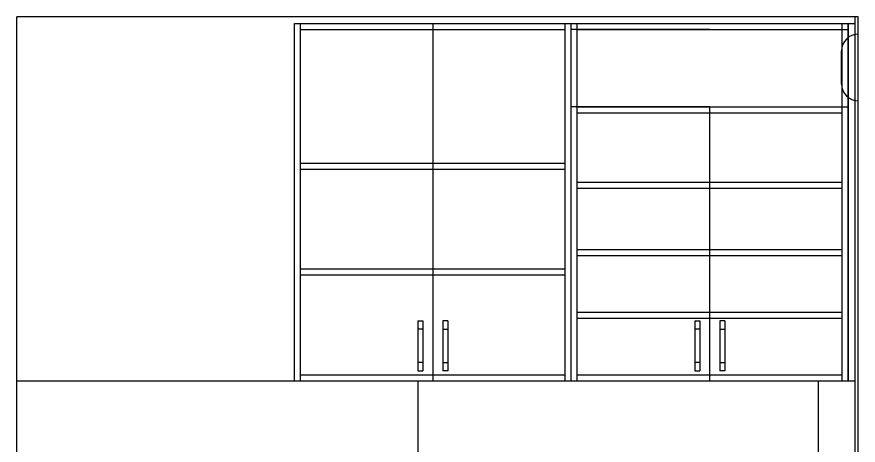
# Model space of a CAD drawing. Header units: millimetres. Extents: x 976 to 9349, y -714 to 2211.
# Drawn here: x 6530.1 to 6782.3, y -561.1 to -432.5 of the extents above; entities that cross this region are included whole.
import ezdxf

# ---------------------------------------------------------------- set-up
doc = ezdxf.new("R2010")
doc.units = ezdxf.units.MM
for name, color, linetype in [('Meble', 42, 'Continuous'), ('Meble wnętrze', 52, 'Continuous'), ('Płytki', 254, 'Continuous'), ('Wbudowane', 175, 'Continuous'), ('Ściany', 7, 'Continuous')]:
    doc.layers.add(name, color=color, linetype=linetype)

# ---------------------------------------------------------------- blocks, each defined once
blk = doc.blocks.new('Z$W@#30836')
for p, q in [((0, 0), (0, 257.2)), ((252.2, 257.2), (0, 257.2)), ((252.2, 0), (252.2, 257.2))]:
    blk.add_line(p, q)
blk = doc.blocks.new('Z$W@#12859')
at = {"layer": 'Wbudowane'}
blk.add_line((0, 5), (0, 15), dxfattribs=at)
for centre, start, end in [((5, 15), 90, 180), ((5, 5), 180, 270)]:
    blk.add_arc(centre, 5, start, end, dxfattribs=at)
blk = doc.blocks.new('Z$W@#292')
for p, q in [((0, 1.5), (15, 1.5)), ((0, 1.5), (0, 0)), ((0, 0), (15, 0)), ((2.5, 0), (2.5, 1.5)), ((12.5, 0), (12.5, 1.5)), ((15, 1.5), (15, 0))]:
    blk.add_line(p, q)
blk = doc.blocks.new('Z$W@#1626')
for p, q in [((0, 0), (0, 107.3)), ((0, 107.3), (83, 107.3)), ((41.5, 107.3), (41.5, 0)), ((83, 0), (83, 107.3)), ((0, 0), (83, 0))]:
    blk.add_line(p, q)
at = {"xscale": -1, "rotation": 90.00000000000001}
blk.add_blockref('Z$W@#292', (38.5, 18), dxfattribs=at)
at = {"rotation": -90.00000000000001}
blk.add_blockref('Z$W@#292', (44.5, 18), dxfattribs=at)
blk = doc.blocks.new('Z$W@#9357')
for p, q in [((0, 0), (0, 107.3)), ((0, 107.3), (83, 107.3)), ((1.8, 0), (1.8, 107.3)), ((81.2, 0), (81.2, 107.3)), ((83, 0), (83, 107.3)), ((1.8, 105.5), (81.2, 105.5)), ((1.8, 65.4), (81.2, 65.4)), ((1.8, 63.6), (81.2, 63.6)), ((1.8, 33.6), (81.2, 33.6)), ((1.8, 31.8), (81.2, 31.8)), ((0, 0), (83, 0)), ((1.8, 1.8), (81.2, 1.8))]:
    blk.add_line(p, q)
blk = doc.blocks.new('Z$W@#8526')
for p, q in [((0, 0), (0, 107.3)), ((0, 107.3), (83, 107.3)), ((83, 0), (83, 107.3)), ((41.5, 105.5), (0, 105.5)), ((1.8, 82.3), (1.8, 105.5)), ((41.5, 105.5), (83, 105.5)), ((81.2, 82.3), (81.2, 105.5)), ((41.5, 82.3), (0, 82.3)), ((41.5, 82.3), (83, 82.3)), ((41.5, 0), (41.5, 82.3)), ((0, 0), (83, 0))]:
    blk.add_line(p, q)
at = {"xscale": -1, "rotation": 90.00000000000001}
blk.add_blockref('Z$W@#292', (38.5, 18), dxfattribs=at)
at = {"rotation": -90.00000000000001}
blk.add_blockref('Z$W@#292', (44.5, 18), dxfattribs=at)
blk = doc.blocks.new('Z$W@#29337')
for p, q in [((0, 0), (0, 107.3)), ((0, 107.3), (83, 107.3)), ((1.8, 0), (1.8, 107.3)), ((81.2, 0), (81.2, 107.3)), ((83, 0), (83, 107.3)), ((1.8, 105.5), (81.2, 105.5)), ((1.8, 82.3), (81.2, 82.3)), ((1.8, 80.5), (81.2, 80.5)), ((1.8, 59.7), (81.2, 59.7)), ((1.8, 57.9), (81.2, 57.9)), ((1.8, 39.4), (81.2, 39.4)), ((1.8, 37.6), (81.2, 37.6)), ((1.8, 20.6), (81.2, 20.6)), ((1.8, 18.8), (81.2, 18.8)), ((0, 0), (83, 0)), ((1.8, 1.8), (81.2, 1.8))]:
    blk.add_line(p, q)
blk = doc.blocks.new('Z$W@#28250')
for p, q in [((0, 107.3), (2, 107.3)), ((0, 107.3), (0, 0)), ((2, 107.3), (2, 0)), ((0, 0), (2, 0))]:
    blk.add_line(p, q)

msp = doc.modelspace()

# ---------------------------------------------------------------- linework, layer by layer
at = {"layer": 'Płytki'}
for p, q in [((6781.305, -432.51), (6781.305, -688.71)), ((6530.305, -541.81), (6781.305, -541.81)), ((6650.305, -541.81), (6650.305, -596.81)), ((6770.305, -541.81), (6770.305, -596.81))]:
    msp.add_line(p, q, dxfattribs=at)

# ---------------------------------------------------------------- block references
at = {"layer": 'Meble'}
for name, p in [('Z$W@#1626', (6613.305, -541.81)), ('Z$W@#8526', (6696.305, -541.81)), ('Z$W@#28250', (6779.305, -541.81))]:
    msp.add_blockref(name, p, dxfattribs=at)
at = {"layer": 'Meble wnętrze'}
for name, p in [('Z$W@#9357', (6613.305, -541.81)), ('Z$W@#29337', (6696.305, -541.81))]:
    msp.add_blockref(name, p, dxfattribs=at)
at = {"layer": 'Wbudowane'}
msp.add_blockref('Z$W@#12859', (6777.305, -457.71), dxfattribs=at)
at = {"layer": 'Ściany'}
msp.add_blockref('Z$W@#30836', (6530.105, -689.71), dxfattribs=at)

doc.saveas('drawing.dxf')
